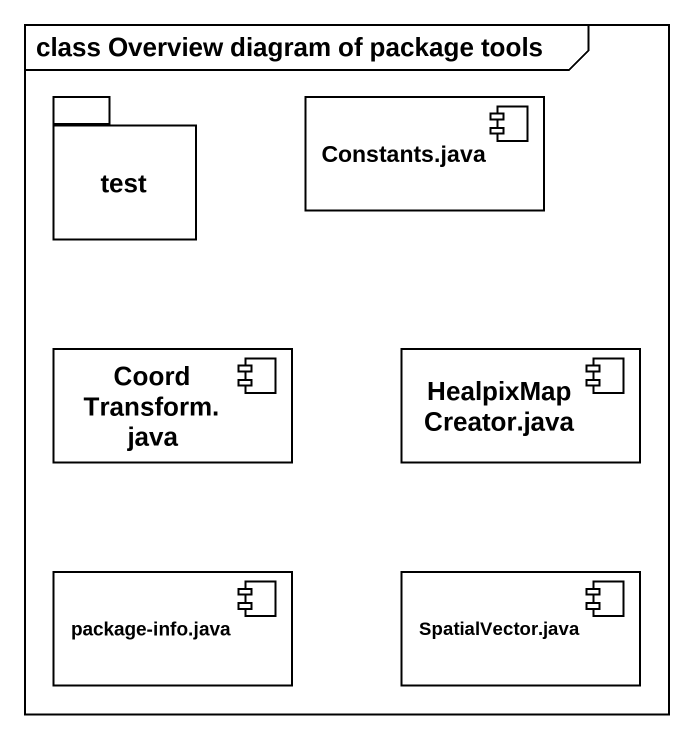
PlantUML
@startuml
mainframe class Overview diagram of package tools
package test {
}
component "Constants.java" as Constants_java
component "CoordTransform.java" as CoordTransform_java
component "HealpixMapCreator.java" as HealpixMapCreator_java
component "package-info.java" as package_info_java
component "SpatialVector.java" as SpatialVector_java
@enduml
